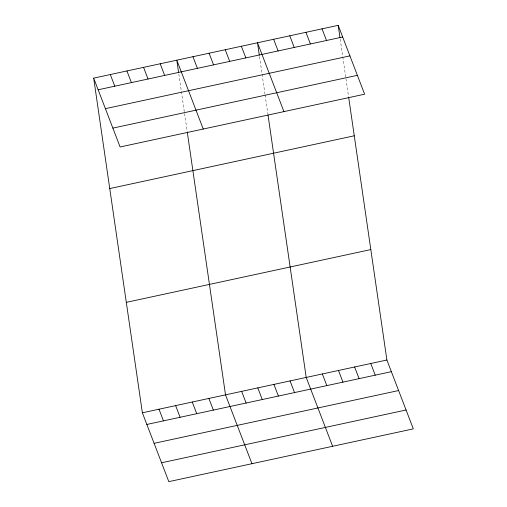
<?xml version="1.0" encoding="UTF-8"?>
<svg xmlns="http://www.w3.org/2000/svg" width="507" height="507" viewBox="0 0 507 507"><rect width="100%" height="100%" fill="white"/><g stroke="black" fill="none" stroke-linecap="round" stroke-linejoin="round"><path stroke-width="0.38" stroke-dasharray="2.54 1.9" d="M340.203 39.153L342.656 56.03M342.77 56.797L348.575 96.679M259.514 56.575L261.967 73.445M262.081 74.212L264.977 94.156M265.091 94.923L267.88 114.094M178.819 73.99L187.191 131.509"/><path stroke-width="0.76" d="M93.681 78.129L338.194 25.35L364.622 94.201L120.108 146.979L93.681 78.129L142.378 412.799L168.806 481.65L413.319 428.871L386.892 360.021L348.683 97.445M98.149 89.783L342.669 37.005M105.399 108.663L349.912 55.878M112.865 128.106L357.378 75.328M109.746 188.572L354.266 135.794M126.306 302.356L370.82 249.577M142.378 412.799L386.892 360.021M146.853 424.454L391.366 371.675M154.096 443.327L398.61 390.548M161.562 462.777L406.075 409.998M322.053 28.836L326.527 40.49M305.917 32.315L310.392 43.97M289.776 35.801L294.25 47.455M273.641 39.286L278.115 50.941M283.933 111.616L257.505 42.765L259.286 55.041M370.756 363.5L375.231 375.161M241.364 46.251L245.838 57.906M354.615 366.986L359.089 378.64M225.228 49.737L229.703 61.391M338.48 370.471L342.954 382.126M209.087 53.216L213.561 64.871M322.338 373.951L326.812 385.612M192.952 56.702L197.426 68.356M332.63 446.287L306.203 377.436L267.994 114.861M203.244 129.038L176.81 60.187L178.597 72.457M290.067 380.922L294.542 392.576M160.187 63.774L164.661 75.429M273.926 384.401L278.4 396.062M143.557 67.361L148.031 79.016M257.79 387.887L262.265 399.541M126.934 70.955L131.408 82.609M241.649 391.372L246.123 403.027M110.304 74.542L114.778 86.196M251.941 463.702L225.514 394.852L187.305 132.276M208.884 398.445L213.358 410.1M192.261 402.032L196.735 413.687M175.631 405.619L180.105 417.274M159.008 409.212L163.482 420.867M338.194 25.35L339.982 37.619"/></g></svg>
